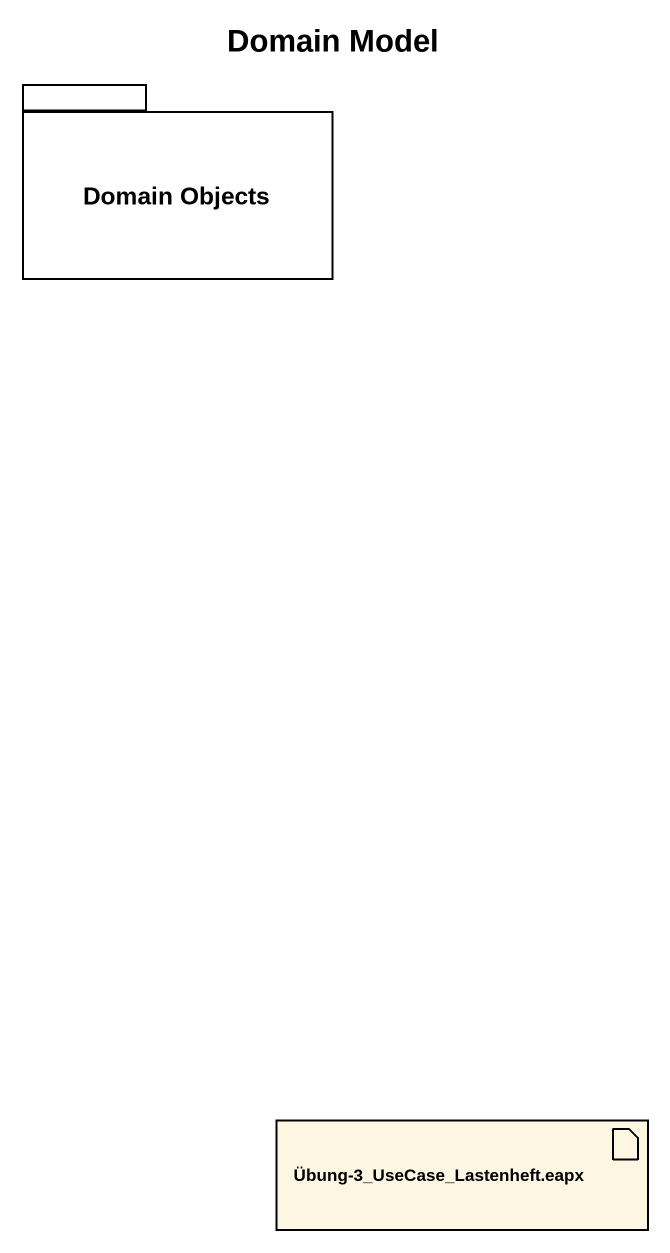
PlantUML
@startuml
title Domain Model
package "Domain Objects" as Domain_Objects {
}
artifact "Übung-3_UseCase_Lastenheft.eapx" as Übung_3_UseCase_Lastenheft
@enduml
